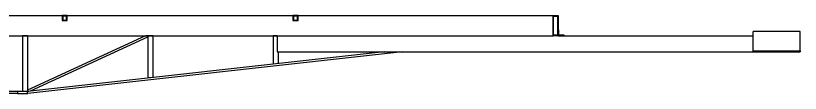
# Model space of a CAD drawing. Extents: x 2672 to 11076, y -1702 to -1101.
# Drawn here: x 7176 to 11076, y -1492 to -1105 of the extents above; entities that cross this region are included whole.
import ezdxf

# ---------------------------------------------------------------- set-up
doc = ezdxf.new("R2010")
doc.units = 0
doc.layers.add('Shape2DView001', color=7, linetype='CONTINUOUS')

msp = doc.modelspace()

# ---------------------------------------------------------------- linework, layer by layer
at = {"layer": 'Shape2DView001'}
for p, q in [((6284.34, -1104.94), (7406.87, -1104.94)), ((7431.87, -1104.94), (7406.87, -1104.94)), ((7406.87, -1104.94), (7406.87, -1129.94)), ((7406.87, -1129.94), (7431.87, -1129.94)), ((7409.87, -1107.94), (7409.87, -1126.94)), ((7428.87, -1107.94), (7409.87, -1107.94)), ((7409.87, -1126.94), (7428.87, -1126.94)), ((7428.87, -1126.94), (7428.87, -1107.94)), ((7431.87, -1104.94), (8554.37, -1104.94)), ((7431.87, -1129.94), (7431.87, -1104.94)), ((8579.37, -1104.94), (8554.37, -1104.94)), ((8554.37, -1104.94), (8554.37, -1129.94)), ((8554.37, -1129.94), (8579.37, -1129.94)), ((8557.37, -1107.94), (8557.37, -1126.94)), ((8576.37, -1107.94), (8557.37, -1107.94)), ((8557.37, -1126.94), (8576.37, -1126.94)), ((8576.37, -1126.94), (8576.37, -1107.94)), ((8579.37, -1104.94), (9846.84, -1104.94)), ((8579.37, -1129.94), (8579.37, -1104.94)), ((9846.84, -1204.94), (9846.84, -1104.94)), ((9846.87, -1104.94), (9871.87, -1104.94)), ((9846.87, -1204.94), (9846.87, -1104.94)), ((9849.37, -1202.44), (9849.37, -1107.44)), ((9849.37, -1107.44), (9869.37, -1107.44)), ((9869.37, -1107.44), (9869.37, -1202.44)), ((9871.87, -1104.94), (9871.87, -1204.94)), ((2696.87, -1204.94), (8474.94, -1204.94)), ((7209.84, -1204.94), (7209.84, -1482.32)), ((7234.84, -1204.94), (7209.84, -1204.94)), ((7820.97, -1204.94), (7234.84, -1476.81)), ((7234.84, -1204.94), (7234.84, -1482.32)), ((7832.85, -1204.94), (7820.97, -1204.94)), ((7832.85, -1210.45), (7832.85, -1204.94)), ((7857.85, -1204.94), (7832.85, -1204.94)), ((7832.85, -1204.94), (7832.85, -1415.76)), ((7857.85, -1204.94), (7857.85, -1412.97)), ((8474.94, -1204.94), (8455.86, -1204.94)), ((8455.86, -1204.94), (8455.86, -1346.41)), ((8474.94, -1204.94), (8474.94, -1284.94)), ((8474.94, -1204.94), (9846.87, -1204.94)), ((9871.87, -1204.94), (9846.87, -1204.94)), ((9869.37, -1202.44), (9849.37, -1202.44)), ((9871.87, -1174.94), (9874.87, -1174.94)), ((9871.87, -1204.94), (9901.87, -1204.94)), ((9874.87, -1174.94), (9874.87, -1201.94)), ((9901.87, -1201.94), (9874.87, -1201.94)), ((9901.87, -1204.94), (9901.87, -1201.94)), ((9901.87, -1204.94), (10841.3, -1204.94)), ((10841.3, -1284.94), (10841.3, -1204.94)), ((10841.6, -1204.94), (10841.3, -1204.94)), ((10841.6, -1280.94), (10841.6, -1183.57)), ((11076.1, -1183.57), (10841.6, -1183.57)), ((11076.1, -1280.94), (11076.1, -1183.57)), ((7250.48, -1480.58), (7832.85, -1210.45)), ((9008.14, -1284.94), (7234.84, -1482.32)), ((9098.54, -1284.94), (7235.95, -1492.26)), ((8474.94, -1284.94), (10841.3, -1284.94)), ((8480.86, -1284.94), (8480.86, -1343.63)), ((10841.6, -1284.94), (10841.3, -1284.94)), ((10841.6, -1280.94), (10841.6, -1284.94)), ((10841.6, -1280.94), (11076.1, -1280.94)), ((10841.6, -1284.94), (11076.1, -1284.94)), ((11076.1, -1280.94), (11076.1, -1284.94)), ((8480.86, -1343.63), (8455.86, -1346.41)), ((7857.85, -1412.97), (7832.85, -1415.76)), ((7234.84, -1476.81), (7234.84, -1482.32)), ((7234.84, -1482.32), (7250.48, -1480.58)), ((7184.84, -1492.32), (6792.11, -1492.32)), ((7184.84, -1482.32), (6797.28, -1482.32)), ((7234.84, -1482.32), (7184.84, -1482.32)), ((7184.84, -1482.32), (7184.84, -1492.32)), ((7184.84, -1492.32), (7234.84, -1492.32)), ((7234.84, -1492.32), (7234.84, -1482.32))]:
    msp.add_line(p, q, dxfattribs=at)
msp.add_arc((7234.84, -1482.32), 10, -90, -83.6487, dxfattribs=at)

doc.saveas('drawing.dxf')
